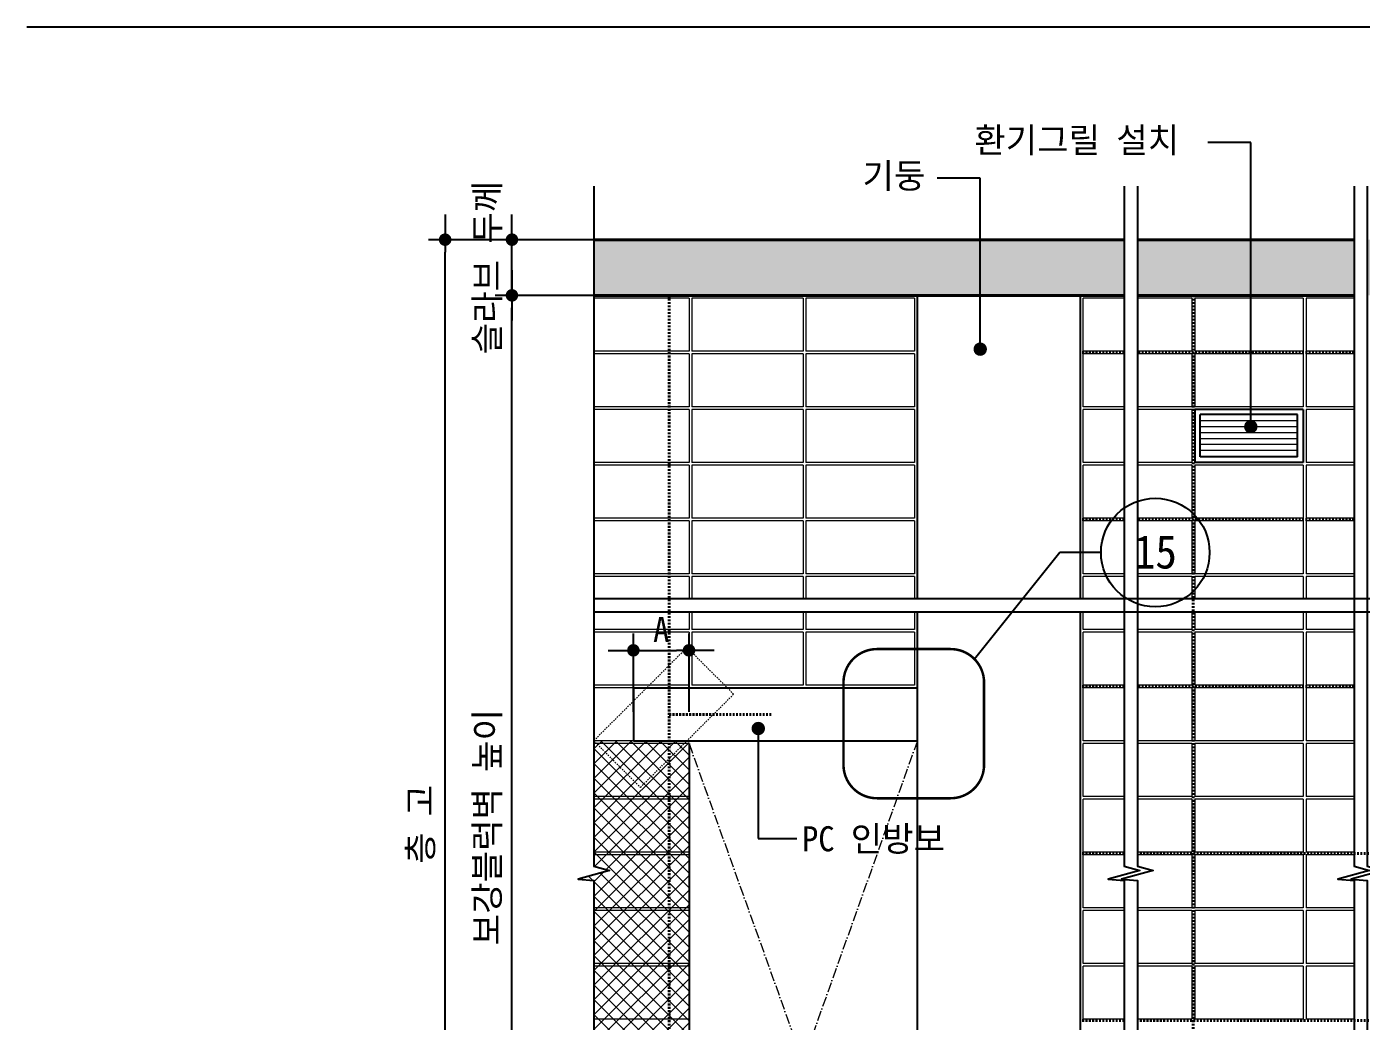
# Model space of a CAD drawing. Header units: millimetres. Extents: x 209 to 75467, y 6568 to 12199.
# Drawn here: x 25409 to 27007, y 10794 to 11985 of the extents above; entities that cross this region are included whole.
import ezdxf
from ezdxf.enums import TextEntityAlignment as Align

# ---------------------------------------------------------------- set-up
doc = ezdxf.new("R2010")
doc.units = ezdxf.units.MM
doc.header["$MEASUREMENT"] = 0
for name, pattern in [('ACAD_ISO10W100', [18, 12, -3, 0, -3]), ('DASHDOTX2', [2, 1, -0.5, 0, -0.5]), ('HID', [2, 1.1, -0.9]), ('HIDDEN', [0.375, 0.25, -0.125])]:
    doc.linetypes.add(name, pattern=pattern)
doc.layers.get('0').update_dxf_attribs({"linetype": 'CONTINUOUS'})
for name, color, linetype, lineweight in [('A-CONC-LIN1', 2, 'CONTINUOUS', 40), ('A-CUTL', 7, 'CONTINUOUS', 25), ('A-DIMS', 7, 'CONTINUOUS', 25), ('A-DWXM-ELEV', 8, 'CONTINUOUS', 18), ('A-DWXX', 7, 'CONTINUOUS', 25), ('A-ELEV-LIN2', 7, 'CONTINUOUS', 25), ('A-ELEV-LIN3', 8, 'CONTINUOUS', 18), ('A-MKXS-LEAD', 7, 'CONTINUOUS', 25), ('A-MKXS-MAK2', 3, 'DASHDOTX2', 25), ('A-MKXS-TEXT1', 3, 'CONTINUOUS', 25), ('A-MKXS-TEXT2', 7, 'CONTINUOUS', 25), ('A-XXXX-HATC', 8, 'CONTINUOUS', 18), ('A-XXXX-HID', 8, 'HIDDEN', 18), ('A-XXXX-OPEN', 1, 'ACAD_ISO10W100', 15), ('A-XXXX-TABL', 7, 'CONTINUOUS', 25), ('S-RBAR', 2, 'CONTINUOUS', 40)]:
    doc.layers.add(name, color=color, linetype=linetype, lineweight=lineweight)
doc.layers.add('A-XXXX-SOLD', color=252, linetype='CONTINUOUS')
doc.styles.add('HY울릉도L', font='H2GTRE.TTF')
doc.styles.add('돋움체', font='')
doc.styles.get('돋움체').set_extended_font_data('DotumChe')
doc.dimstyles.new('CDIM', dxfattribs={"dimtxt": 3, "dimasz": 1.5, "dimexe": 2, "dimexo": 1, "dimgap": 1, "dimtad": 1, "dimdec": 0, "dimrnd": 0.5, "dimzin": 0, "dimdsep": 32, "dimlunit": 6, "dimtxsty": 'HY울릉도L', "dimblk1": '_CIDOT', "dimblk2": '_CIDOT', "dimsah": 1, "dimcen": 5.5, "dimclrd": 2, "dimclre": 2, "dimclrt": 7, "dimadec": 0, "dimazin": 0, "dimtfac": 1, "dimtdec": 0, "dimtix": 1, "dimtmove": 2, "dimatfit": 1, "dimldrblk": '_CIDOT', "dimfxl": 1, "dimtolj": 1, "dimtzin": 0, "dimlwd": -1, "dimarcsym": 0})

# ---------------------------------------------------------------- blocks, each defined once
blk = doc.blocks.new('_CIDOT')
at = {"color": 0, "linetype": 'ByBlock'}
blk.add_line((2, 0), (-1, 0), dxfattribs=at)
at = {"color": 0, "linetype": 'ByBlock', "const_width": 0.5}
blk.add_lwpolyline([(-0.25, 0, 1), (0.25, 0, 1)], format="xyb", close=True, dxfattribs=at)
blk = doc.blocks.new('*D449')
at = {"layer": 'A-DIMS', "lineweight": -2, "transparency": 16777216}
for p, q in [((26135.3, 11164.8), (26135.3, 11258.5)), ((26201.9, 11164.8), (26201.9, 11258.5))]:
    blk.add_line(p, q, dxfattribs=at)
at = {"layer": 'A-DIMS', "transparency": 16777216}
blk.add_line((26150.3, 11238.5), (26186.9, 11238.5), dxfattribs=at)
at = {"layer": 'A-DIMS', "transparency": 16777216, "xscale": 15, "yscale": 15, "zscale": 15, "rotation": 180}
blk.add_blockref('_CIDOT', (26135.3, 11238.5), dxfattribs=at)
at = {"layer": 'A-DIMS', "transparency": 16777216, "xscale": 15, "yscale": 15, "zscale": 15}
blk.add_blockref('_CIDOT', (26201.9, 11238.5), dxfattribs=at)
at = {"layer": 'A-DIMS', "color": 3, "transparency": 16777216, "insert": (26168.6, 11263.5), "char_height": 30, "attachment_point": 5, "style": '돋움체'}
blk.add_mtext('\\A1;A', dxfattribs=at)
blk = doc.blocks.new('*D451')
at = {"layer": 'A-DIMS', "lineweight": -2, "transparency": 16777216}
for p, q in [((26114.1, 11663.5), (25969.9, 11663.5)), ((26114.1, 10390.2), (25969.9, 10390.2))]:
    blk.add_line(p, q, dxfattribs=at)
at = {"layer": 'A-DIMS', "transparency": 16777216}
blk.add_line((25989.9, 10405.2), (25989.9, 11648.5), dxfattribs=at)
at = {"layer": 'A-DIMS', "transparency": 16777216, "xscale": 15, "yscale": 15, "zscale": 15}
for p, rotation in [((25989.9, 11663.5), 90), ((25989.9, 10390.2), 270)]:
    blk.add_blockref('_CIDOT', p, dxfattribs=dict(at, rotation=rotation))
at = {"layer": 'A-DIMS', "color": 3, "transparency": 16777216, "insert": (25961.7, 11026.8), "char_height": 30, "attachment_point": 5, "rotation": 90, "style": '돋움체'}
blk.add_mtext('\\A1;보강블럭벽 높이', dxfattribs=at)
blk = doc.blocks.new('*D452')
at = {"layer": 'A-DIMS', "transparency": 16777216}
for p, q in [((25989.9, 11745.2), (25989.9, 11760.2)), ((25989.9, 11663.5), (25989.9, 11730.2)), ((25989.9, 11648.5), (25989.9, 11633.5))]:
    blk.add_line(p, q, dxfattribs=at)
at = {"layer": 'A-DIMS', "lineweight": -2, "transparency": 16777216}
for p, q in [((26114.1, 11730.2), (25969.9, 11730.2)), ((26114.1, 11663.5), (25969.9, 11663.5))]:
    blk.add_line(p, q, dxfattribs=at)
at = {"layer": 'A-DIMS', "transparency": 16777216, "xscale": 15, "yscale": 15, "zscale": 15}
for p, rotation in [((25989.9, 11730.2), 270), ((25989.9, 11663.5), 90)]:
    blk.add_blockref('_CIDOT', p, dxfattribs=dict(at, rotation=rotation))
at = {"layer": 'A-DIMS', "color": 3, "transparency": 16777216, "insert": (25961.9, 11696.8), "char_height": 30, "attachment_point": 5, "rotation": 90, "style": '돋움체'}
blk.add_mtext('\\A1;슬라브 두께', dxfattribs=at)
blk = doc.blocks.new('*D453')
at = {"layer": 'A-DIMS', "lineweight": -2, "transparency": 16777216}
for p, q in [((26114.1, 11730.2), (25889.9, 11730.2)), ((26114.1, 10330.2), (25889.9, 10330.2))]:
    blk.add_line(p, q, dxfattribs=at)
at = {"layer": 'A-DIMS', "transparency": 16777216}
blk.add_line((25909.9, 10345.2), (25909.9, 11715.2), dxfattribs=at)
at = {"layer": 'A-DIMS', "transparency": 16777216, "xscale": 15, "yscale": 15, "zscale": 15}
for p, rotation in [((25909.9, 11730.2), 90), ((25909.9, 10330.2), 270)]:
    blk.add_blockref('_CIDOT', p, dxfattribs=dict(at, rotation=rotation))
at = {"layer": 'A-DIMS', "color": 3, "transparency": 16777216, "insert": (25881.8, 11030.2), "char_height": 30, "attachment_point": 5, "rotation": 90, "style": '돋움체'}
blk.add_mtext('\\A1;층 고', dxfattribs=at)

msp = doc.modelspace()

# ---------------------------------------------------------------- hatches: boundary and pattern name
at = {"layer": 'A-XXXX-HATC', "ltscale": 2}
h = msp.add_hatch(dxfattribs=at)
h.set_pattern_fill('ANSI37', color=256, scale=100)
h.set_pattern_definition([(45, (26786.535, 12419.922), (-8.838835, 8.838835), []), (135, (26786.535, 12419.922), (-8.838835, -8.838835), [])])
h.paths.add_polyline_path([(26088.1, 11130.2), (26088.1, 10979.9), (26106.8, 10974.8), (26069, 10964.6), (26088.1, 10962.8), (26088.1, 10390.2), (26201.9, 10390.2), (26201.9, 11130.2)])
at = {"layer": 'A-XXXX-SOLD', "ltscale": 2}
h = msp.add_hatch(color=256, dxfattribs=at)
h.paths.add_polyline_path([(29267.5, 11730.2), (29267.5, 11663.5), (27927.7, 11663.5), (27927.7, 11730.2)])
h.paths.add_polyline_path([(27911.9, 11730.2), (27911.9, 11663.5), (27013.8, 11663.5), (27013.8, 11730.2)])
h.paths.add_polyline_path([(26998, 11730.2), (26998, 11663.5), (26738.7, 11663.5), (26738.7, 11730.2)])
h.paths.add_polyline_path([(26722.9, 11730.2), (26722.9, 11663.5), (26088.1, 11663.5), (26088.1, 11730.2)])

# ---------------------------------------------------------------- linework, layer by layer
at = {"layer": 'A-CONC-LIN1'}
for p, q in [((26722.9, 11730.2), (26088.1, 11730.2)), ((26998, 11730.2), (26738.7, 11730.2)), ((26722.9, 11663.5), (26088.1, 11663.5)), ((26998, 11663.5), (26738.7, 11663.5))]:
    msp.add_line(p, q, dxfattribs=at)
at = {"layer": 'A-CUTL', "ltscale": 2}
for points in [[(26088.1, 11794.1), (26088.1, 10979.9), (26106.8, 10974.8), (26069, 10964.6), (26088.1, 10962.8), (26088.1, 10243.6)], [(26722.9, 11794.1), (26722.9, 10979.9), (26741.6, 10974.8), (26703.7, 10964.6), (26722.9, 10962.8), (26722.9, 10243.6)], [(26738.7, 11794.1), (26738.7, 10979.9), (26757.4, 10974.8), (26719.5, 10964.6), (26738.7, 10962.8), (26738.7, 10243.6)], [(26998, 11794.1), (26998, 10979.9), (27016.7, 10974.8), (26978.8, 10964.6), (26998, 10962.8), (26998, 10243.6)], [(27013.8, 11794.1), (27013.8, 10979.9), (27032.5, 10974.8), (26994.6, 10964.6), (27013.8, 10962.8), (27013.8, 10243.6)], [(26088.1, 11300.4), (27944.2, 11300.4), (27949.3, 11319.2), (27959.5, 11281.3), (27961.3, 11300.4), (29267.5, 11300.4)], [(26088.1, 11284.6), (27944.2, 11284.6), (27949.3, 11303.3), (27959.5, 11265.5), (27961.3, 11284.6), (29267.5, 11284.6)]]:
    msp.add_lwpolyline(points, dxfattribs=at)
at = {"layer": 'A-DWXM-ELEV'}
for p, q in [((26930.5, 11513.3), (26814, 11513.3)), ((26930.5, 11506.2), (26814, 11506.2)), ((26930.5, 11499), (26814, 11499)), ((26930.5, 11491.9), (26814, 11491.9)), ((26930.5, 11484.8), (26814, 11484.8)), ((26930.5, 11477.7), (26814, 11477.7))]:
    msp.add_line(p, q, dxfattribs=at)
at = {"layer": 'A-DWXX'}
for p, q in [((26807.3, 11526.8), (26807.3, 11463.5)), ((26937.3, 11526.8), (26807.3, 11526.8)), ((26930.5, 11520.8), (26814, 11520.8)), ((26814, 11470.2), (26814, 11520.8)), ((26930.5, 11470.2), (26930.5, 11520.8)), ((26937.3, 11526.8), (26937.3, 11463.5)), ((26937.3, 11463.5), (26807.3, 11463.5)), ((26930.5, 11470.2), (26814, 11470.2))]:
    msp.add_line(p, q, dxfattribs=at)
at = {"layer": 'A-ELEV-LIN2'}
for p, q in [((26475.3, 11300.4), (26475.3, 11663.5)), ((26670.6, 11300.4), (26670.6, 11663.5)), ((26475.3, 10363.3), (26475.3, 11284.6)), ((26670.6, 10390.2), (26670.6, 11284.6)), ((26135.3, 11193.5), (26475.3, 11193.5)), ((26135.3, 11193.5), (26135.3, 11130.2)), ((26135.3, 11130.2), (26475.3, 11130.2)), ((26201.9, 11126.8), (26201.9, 10363.3))]:
    msp.add_line(p, q, dxfattribs=at)
at = {"layer": 'A-ELEV-LIN3'}
for p, q in [((26201.9, 11660.2), (26088.1, 11660.2)), ((26201.9, 11660.2), (26201.9, 11596.8)), ((26205.3, 11660.2), (26205.3, 11596.8)), ((26338.6, 11660.2), (26205.3, 11660.2)), ((26338.6, 11660.2), (26338.6, 11596.8)), ((26341.9, 11660.2), (26341.9, 11596.8)), ((26471.9, 11660.2), (26341.9, 11660.2)), ((26471.9, 11660.2), (26471.9, 11596.8)), ((26722.9, 11660.2), (26673.9, 11660.2)), ((26673.9, 11596.8), (26673.9, 11660.2)), ((26803.9, 11660.2), (26738.7, 11660.2)), ((26803.9, 11660.2), (26803.9, 11596.8)), ((26807.3, 11660.2), (26807.3, 11596.8)), ((26937.3, 11660.2), (26807.3, 11660.2)), ((26937.3, 11660.2), (26937.3, 11596.8)), ((26940.6, 11660.2), (26940.6, 11596.8)), ((26998, 11660.2), (26940.6, 11660.2)), ((26201.9, 11596.8), (26088.1, 11596.8)), ((26201.9, 11593.5), (26088.1, 11593.5)), ((26201.9, 11593.5), (26201.9, 11530.2)), ((26338.6, 11596.8), (26205.3, 11596.8)), ((26205.3, 11593.5), (26205.3, 11530.2)), ((26338.6, 11593.5), (26205.3, 11593.5)), ((26338.6, 11593.5), (26338.6, 11530.2)), ((26471.9, 11596.8), (26341.9, 11596.8)), ((26341.9, 11593.5), (26341.9, 11530.2)), ((26471.9, 11593.5), (26341.9, 11593.5)), ((26471.9, 11593.5), (26471.9, 11530.2)), ((26722.9, 11596.8), (26673.9, 11596.8)), ((26722.9, 11593.5), (26673.9, 11593.5)), ((26673.9, 11530.2), (26673.9, 11593.5)), ((26803.9, 11596.8), (26738.7, 11596.8)), ((26803.9, 11593.5), (26738.7, 11593.5)), ((26803.9, 11593.5), (26803.9, 11530.2)), ((26937.3, 11596.8), (26807.3, 11596.8)), ((26807.3, 11593.5), (26807.3, 11530.2)), ((26937.3, 11593.5), (26807.3, 11593.5)), ((26937.3, 11593.5), (26937.3, 11530.2)), ((26998, 11596.8), (26940.6, 11596.8)), ((26998, 11593.5), (26940.6, 11593.5)), ((26940.6, 11593.5), (26940.6, 11530.2)), ((26201.9, 11530.2), (26088.1, 11530.2)), ((26201.9, 11526.8), (26088.1, 11526.8)), ((26201.9, 11526.8), (26201.9, 11463.5)), ((26338.6, 11530.2), (26205.3, 11530.2)), ((26205.3, 11526.8), (26205.3, 11463.5)), ((26338.6, 11526.8), (26205.3, 11526.8)), ((26338.6, 11526.8), (26338.6, 11463.5)), ((26471.9, 11530.2), (26341.9, 11530.2)), ((26341.9, 11526.8), (26341.9, 11463.5)), ((26471.9, 11526.8), (26341.9, 11526.8)), ((26471.9, 11526.8), (26471.9, 11463.5)), ((26722.9, 11530.2), (26673.9, 11530.2)), ((26722.9, 11526.8), (26673.9, 11526.8)), ((26673.9, 11463.5), (26673.9, 11526.8)), ((26803.9, 11530.2), (26738.7, 11530.2)), ((26803.9, 11526.8), (26738.7, 11526.8)), ((26803.9, 11526.8), (26803.9, 11463.5)), ((26937.3, 11530.2), (26807.3, 11530.2)), ((26998, 11530.2), (26940.6, 11530.2)), ((26998, 11526.8), (26940.6, 11526.8)), ((26940.6, 11526.8), (26940.6, 11463.5)), ((26201.9, 11463.5), (26088.1, 11463.5)), ((26201.9, 11460.2), (26088.1, 11460.2)), ((26201.9, 11460.2), (26201.9, 11396.8)), ((26338.6, 11463.5), (26205.3, 11463.5)), ((26205.3, 11460.2), (26205.3, 11396.8)), ((26338.6, 11460.2), (26205.3, 11460.2)), ((26338.6, 11460.2), (26338.6, 11396.8)), ((26471.9, 11463.5), (26341.9, 11463.5)), ((26341.9, 11460.2), (26341.9, 11396.8)), ((26471.9, 11460.2), (26341.9, 11460.2)), ((26471.9, 11460.2), (26471.9, 11396.8)), ((26722.9, 11463.5), (26673.9, 11463.5)), ((26722.9, 11460.2), (26673.9, 11460.2)), ((26673.9, 11396.8), (26673.9, 11460.2)), ((26803.9, 11463.5), (26738.7, 11463.5)), ((26803.9, 11460.2), (26738.7, 11460.2)), ((26803.9, 11460.2), (26803.9, 11396.8)), ((26807.3, 11460.2), (26807.3, 11396.8)), ((26937.3, 11460.2), (26807.3, 11460.2)), ((26937.3, 11460.2), (26937.3, 11396.8)), ((26998, 11463.5), (26940.6, 11463.5)), ((26998, 11460.2), (26940.6, 11460.2)), ((26940.6, 11460.2), (26940.6, 11396.8)), ((26201.9, 11396.8), (26088.1, 11396.8)), ((26201.9, 11393.5), (26088.1, 11393.5)), ((26201.9, 11393.5), (26201.9, 11330.2)), ((26338.6, 11396.8), (26205.3, 11396.8)), ((26205.3, 11393.5), (26205.3, 11330.2)), ((26338.6, 11393.5), (26205.3, 11393.5)), ((26338.6, 11393.5), (26338.6, 11330.2)), ((26471.9, 11396.8), (26341.9, 11396.8)), ((26341.9, 11393.5), (26341.9, 11330.2)), ((26471.9, 11393.5), (26341.9, 11393.5)), ((26471.9, 11393.5), (26471.9, 11330.2)), ((26722.9, 11396.8), (26673.9, 11396.8)), ((26673.9, 11330.2), (26673.9, 11393.5)), ((26722.9, 11393.5), (26673.9, 11393.5)), ((26803.9, 11396.8), (26738.7, 11396.8)), ((26803.9, 11393.5), (26738.7, 11393.5)), ((26803.9, 11393.5), (26803.9, 11330.2)), ((26937.3, 11396.8), (26807.3, 11396.8)), ((26807.3, 11393.5), (26807.3, 11330.2)), ((26937.3, 11393.5), (26807.3, 11393.5)), ((26937.3, 11393.5), (26937.3, 11330.2)), ((26998, 11396.8), (26940.6, 11396.8)), ((26940.6, 11393.5), (26940.6, 11330.2)), ((26998, 11393.5), (26940.6, 11393.5)), ((26201.9, 11330.2), (26088.1, 11330.2)), ((26338.6, 11330.2), (26205.3, 11330.2)), ((26471.9, 11330.2), (26341.9, 11330.2)), ((26722.9, 11330.2), (26673.9, 11330.2)), ((26803.9, 11330.2), (26738.7, 11330.2)), ((26937.3, 11330.2), (26807.3, 11330.2)), ((26998, 11330.2), (26940.6, 11330.2)), ((26201.9, 11326.8), (26088.1, 11326.8)), ((26201.9, 11326.8), (26201.9, 11300.4)), ((26205.3, 11326.8), (26205.3, 11300.4)), ((26338.6, 11326.8), (26205.3, 11326.8)), ((26338.6, 11326.8), (26338.6, 11300.4)), ((26341.9, 11326.8), (26341.9, 11300.4)), ((26471.9, 11326.8), (26341.9, 11326.8)), ((26471.9, 11326.8), (26471.9, 11300.4)), ((26673.9, 11300.4), (26673.9, 11326.8)), ((26722.9, 11326.8), (26673.9, 11326.8)), ((26803.9, 11326.8), (26738.7, 11326.8)), ((26803.9, 11326.8), (26803.9, 11300.4)), ((26807.3, 11326.8), (26807.3, 11300.4)), ((26937.3, 11326.8), (26807.3, 11326.8)), ((26937.3, 11326.8), (26937.3, 11300.4)), ((26998, 11326.8), (26940.6, 11326.8)), ((26940.6, 11326.8), (26940.6, 11300.4)), ((26201.9, 11284.6), (26201.9, 11263.5)), ((26205.3, 11284.6), (26205.3, 11263.5)), ((26338.6, 11284.6), (26338.6, 11263.5)), ((26341.9, 11284.6), (26341.9, 11263.5)), ((26471.9, 11284.6), (26471.9, 11263.5)), ((26673.9, 11263.5), (26673.9, 11284.6)), ((26803.9, 11284.6), (26803.9, 11263.5)), ((26807.3, 11284.6), (26807.3, 11263.5)), ((26937.3, 11284.6), (26937.3, 11263.5)), ((26940.6, 11284.6), (26940.6, 11263.5)), ((26201.9, 11263.5), (26088.1, 11263.5)), ((26201.9, 11260.2), (26088.1, 11260.2)), ((26201.9, 11260.2), (26201.9, 11196.8)), ((26338.6, 11263.5), (26205.3, 11263.5)), ((26205.3, 11260.2), (26205.3, 11196.8)), ((26338.6, 11260.2), (26205.3, 11260.2)), ((26338.6, 11260.2), (26338.6, 11196.8)), ((26471.9, 11263.5), (26341.9, 11263.5)), ((26341.9, 11260.2), (26341.9, 11196.8)), ((26471.9, 11260.2), (26341.9, 11260.2)), ((26471.9, 11260.2), (26471.9, 11196.8)), ((26722.9, 11263.5), (26673.9, 11263.5)), ((26722.9, 11260.2), (26673.9, 11260.2)), ((26673.9, 11196.8), (26673.9, 11260.2)), ((26803.9, 11263.5), (26738.7, 11263.5)), ((26803.9, 11260.2), (26738.7, 11260.2)), ((26803.9, 11260.2), (26803.9, 11196.8)), ((26937.3, 11263.5), (26807.3, 11263.5)), ((26807.3, 11260.2), (26807.3, 11196.8)), ((26937.3, 11260.2), (26807.3, 11260.2)), ((26937.3, 11260.2), (26937.3, 11196.8)), ((26998, 11263.5), (26940.6, 11263.5)), ((26998, 11260.2), (26940.6, 11260.2)), ((26940.6, 11260.2), (26940.6, 11196.8)), ((26201.9, 11196.8), (26088.1, 11196.8)), ((26135.3, 11193.5), (26088.1, 11193.5)), ((26338.6, 11196.8), (26205.3, 11196.8)), ((26471.9, 11196.8), (26341.9, 11196.8)), ((26722.9, 11196.8), (26673.9, 11196.8)), ((26722.9, 11193.5), (26673.9, 11193.5)), ((26673.9, 11130.2), (26673.9, 11193.5)), ((26803.9, 11196.8), (26738.7, 11196.8)), ((26803.9, 11193.5), (26738.7, 11193.5)), ((26803.9, 11193.5), (26803.9, 11130.2)), ((26937.3, 11196.8), (26807.3, 11196.8)), ((26807.3, 11193.5), (26807.3, 11130.2)), ((26937.3, 11193.5), (26807.3, 11193.5)), ((26937.3, 11193.5), (26937.3, 11130.2)), ((26998, 11196.8), (26940.6, 11196.8)), ((26998, 11193.5), (26940.6, 11193.5)), ((26940.6, 11193.5), (26940.6, 11130.2)), ((26135.3, 11130.2), (26088.1, 11130.2)), ((26201.9, 11126.8), (26088.1, 11126.8)), ((26722.9, 11130.2), (26673.9, 11130.2)), ((26722.9, 11126.8), (26673.9, 11126.8)), ((26673.9, 11063.5), (26673.9, 11126.8)), ((26803.9, 11130.2), (26738.7, 11130.2)), ((26803.9, 11126.8), (26738.7, 11126.8)), ((26803.9, 11126.8), (26803.9, 11063.5)), ((26937.3, 11130.2), (26807.3, 11130.2)), ((26807.3, 11126.8), (26807.3, 11063.5)), ((26937.3, 11126.8), (26807.3, 11126.8)), ((26937.3, 11126.8), (26937.3, 11063.5)), ((26998, 11130.2), (26940.6, 11130.2)), ((26998, 11126.8), (26940.6, 11126.8)), ((26940.6, 11126.8), (26940.6, 11063.5)), ((26201.9, 11063.5), (26088.1, 11063.5)), ((26201.9, 11060.2), (26088.1, 11060.2)), ((26722.9, 11063.5), (26673.9, 11063.5)), ((26673.9, 10996.8), (26673.9, 11060.2)), ((26722.9, 11060.2), (26673.9, 11060.2)), ((26803.9, 11063.5), (26738.7, 11063.5)), ((26803.9, 11060.2), (26738.7, 11060.2)), ((26803.9, 11060.2), (26803.9, 10996.8)), ((26937.3, 11063.5), (26807.3, 11063.5)), ((26807.3, 11060.2), (26807.3, 10996.8)), ((26937.3, 11060.2), (26807.3, 11060.2)), ((26937.3, 11060.2), (26937.3, 10996.8)), ((26998, 11063.5), (26940.6, 11063.5)), ((26940.6, 11060.2), (26940.6, 10996.8)), ((26998, 11060.2), (26940.6, 11060.2)), ((26201.9, 10996.8), (26088.1, 10996.8)), ((26201.9, 10993.5), (26088.1, 10993.5)), ((26722.9, 10996.8), (26673.9, 10996.8)), ((26722.9, 10993.5), (26673.9, 10993.5)), ((26673.9, 10930.2), (26673.9, 10993.5)), ((26803.9, 10996.8), (26738.7, 10996.8)), ((26803.9, 10993.5), (26738.7, 10993.5)), ((26803.9, 10993.5), (26803.9, 10930.2)), ((26937.3, 10996.8), (26807.3, 10996.8)), ((26807.3, 10993.5), (26807.3, 10930.2)), ((26937.3, 10993.5), (26807.3, 10993.5)), ((26937.3, 10993.5), (26937.3, 10930.2)), ((26998, 10996.8), (26940.6, 10996.8)), ((26998, 10993.5), (26940.6, 10993.5)), ((26940.6, 10993.5), (26940.6, 10930.2)), ((26201.9, 10930.2), (26088.1, 10930.2)), ((26722.9, 10930.2), (26673.9, 10930.2)), ((26803.9, 10930.2), (26738.7, 10930.2)), ((26937.3, 10930.2), (26807.3, 10930.2)), ((26998, 10930.2), (26940.6, 10930.2)), ((26201.9, 10926.8), (26088.1, 10926.8)), ((26722.9, 10926.8), (26673.9, 10926.8)), ((26673.9, 10863.5), (26673.9, 10926.8)), ((26803.9, 10926.8), (26738.7, 10926.8)), ((26803.9, 10926.8), (26803.9, 10863.5)), ((26807.3, 10926.8), (26807.3, 10863.5)), ((26937.3, 10926.8), (26807.3, 10926.8)), ((26937.3, 10926.8), (26937.3, 10863.5)), ((26998, 10926.8), (26940.6, 10926.8)), ((26940.6, 10926.8), (26940.6, 10863.5)), ((26201.9, 10863.5), (26088.1, 10863.5)), ((26201.9, 10860.2), (26088.1, 10860.2)), ((26722.9, 10863.5), (26673.9, 10863.5)), ((26722.9, 10860.2), (26673.9, 10860.2)), ((26673.9, 10796.8), (26673.9, 10860.2)), ((26803.9, 10863.5), (26738.7, 10863.5)), ((26803.9, 10860.2), (26738.7, 10860.2)), ((26803.9, 10860.2), (26803.9, 10796.8)), ((26937.3, 10863.5), (26807.3, 10863.5)), ((26807.3, 10860.2), (26807.3, 10796.8)), ((26937.3, 10860.2), (26807.3, 10860.2)), ((26937.3, 10860.2), (26937.3, 10796.8)), ((26998, 10863.5), (26940.6, 10863.5)), ((26998, 10860.2), (26940.6, 10860.2)), ((26940.6, 10860.2), (26940.6, 10796.8)), ((26201.9, 10796.8), (26088.1, 10796.8)), ((26722.9, 10796.8), (26673.9, 10796.8)), ((26803.9, 10796.8), (26738.7, 10796.8)), ((26937.3, 10796.8), (26807.3, 10796.8)), ((26998, 10796.8), (26940.6, 10796.8))]:
    msp.add_line(p, q, dxfattribs=at)
at = {"layer": 'A-MKXS-LEAD'}
for points in [[(26874.4, 11846.4), (26822.8, 11846.4)], [(26874.4, 11506.2), (26874.4, 11846.4)], [(26550.5, 11803.8), (26498.9, 11803.8)], [(26550.5, 11599.1), (26550.5, 11803.8)]]:
    msp.add_lwpolyline(points, dxfattribs=at)
at = {"layer": 'A-MKXS-LEAD', "const_width": 8}
for points in [[(26546.5, 11599.1, 1), (26554.5, 11599.1, 1)], [(26870.4, 11506.2, 1), (26878.4, 11506.2, 1)]]:
    msp.add_lwpolyline(points, format="xyb", close=True, dxfattribs=at)
at = {"layer": 'A-MKXS-LEAD', "ltscale": 2, "const_width": 8}
msp.add_lwpolyline([(26280.8, 11144.9, 1), (26288.8, 11144.9, 1)], format="xyb", close=True, dxfattribs=at)
at = {"layer": 'A-MKXS-LEAD', "ltscale": 2}
for points in [[(26284.8, 11144.9), (26284.8, 11013.1)], [(26284.8, 11013.1), (26330.9, 11013.1)]]:
    msp.add_lwpolyline(points, dxfattribs=at)
at = {"layer": 'A-MKXS-MAK2', "linetype": 'Continuous'}
for p, q in [((26645.8, 11355.6), (26543.6, 11228)), ((26695.1, 11355.6), (26645.8, 11355.6))]:
    msp.add_line(p, q, dxfattribs=at)
at = {"layer": 'A-MKXS-MAK2', "const_width": 3}
msp.add_lwpolyline([(26426.8, 11061.4), (26515.1, 11061.4, 0.414214), (26555.1, 11101.4), (26555.1, 11200, 0.414214), (26515.1, 11240), (26426.8, 11240, 0.414214), (26386.8, 11200), (26386.8, 11101.4, 0.414214)], format="xyb", close=True, dxfattribs=at)
at = {"layer": 'A-MKXS-MAK2', "linetype": 'Continuous'}
msp.add_circle((26760.1, 11355.6), 65, dxfattribs=at)
at = {"layer": 'A-XXXX-HID'}
msp.add_line((26135.3, 11193.5), (26135.3, 11130.2), dxfattribs=at)
at = {"layer": 'A-XXXX-HID', "linetype": 'HID', "ltscale": 1.5}
msp.add_lwpolyline([(26143.7, 11074.4), (26255.3, 11186), (26199.5, 11241.9), (26087.8, 11130.2)], close=True, dxfattribs=at)
at = {"layer": 'A-XXXX-OPEN'}
for p, q in [((26475.3, 11130.2), (26201.9, 10363.3)), ((26201.9, 11126.8), (26475.3, 10363.3))]:
    msp.add_line(p, q, dxfattribs=at)
at = {"layer": 'A-XXXX-TABL'}
msp.add_line((25409, 11985.2), (32756.5, 11985.2), dxfattribs=at)
at = {"layer": 'S-RBAR', "color": 6, "linetype": 'HID', "ltscale": 2}
for p, q in [((26178.2, 11663.5), (26178.2, 10299.5)), ((26805.6, 11663.5), (26805.6, 10299.5)), ((26722.9, 11595.2), (26670.6, 11595.2)), ((26998, 11595.2), (26738.7, 11595.2)), ((26722.9, 11395.2), (26670.6, 11395.2)), ((26998, 11395.2), (26738.7, 11395.2)), ((26722.9, 11195.2), (26670.6, 11195.2)), ((26998, 11195.2), (26738.7, 11195.2)), ((26178.2, 11161.8), (26301.5, 11161.8)), ((26722.9, 10995.2), (26670.6, 10995.2)), ((27203.9, 10995.2), (26738.7, 10995.2)), ((26722.9, 10795.2), (26670.6, 10795.2)), ((27203.9, 10795.2), (26738.7, 10795.2))]:
    msp.add_line(p, q, dxfattribs=at)

# ---------------------------------------------------------------- texts
at = {"layer": 'A-MKXS-TEXT1', "style": '돋움체'}
for s, p in [('환기그릴 설치', (26543.4, 11849.4)), ('기둥', (26409.6, 11806.8))]:
    msp.add_text(s, height=30, dxfattribs=at).set_placement(p, align=Align.MIDDLE_LEFT)
msp.add_text('PC 인방보', height=30, dxfattribs=at).set_placement((26337.3, 10997.9))
at = {"layer": 'A-MKXS-TEXT2', "style": '돋움체'}
msp.add_text('15', height=40, dxfattribs=at).set_placement((26760.1, 11356.1), align=Align.MIDDLE)

# ---------------------------------------------------------------- dimensions: what is measured, and where the dimension line sits
at = {"layer": 'A-DIMS'}
for base, p1, p2, text, picture, middle in [((25989.9, 11730.2), (26124.1, 11663.5), (26124.1, 11730.2), '슬라브 두께', '*D452', (25961.9, 11696.8)), ((25909.9, 11730.2), (26124.1, 10330.2), (26124.1, 11730.2), '층 고', '*D453', (25881.8, 11030.2)), ((25989.9, 11663.5), (26124.1, 10390.2), (26124.1, 11663.5), '보강블럭벽 높이', '*D451', (25961.7, 11026.8))]:
    dim = msp.add_linear_dim(base=base, p1=p1, p2=p2, angle=90, text=text, dimstyle='CDIM', override={"dimscale": 10, "dimtxsty": '돋움체', "dimclrd": 256, "dimclre": 256, "dimclrt": 3}, dxfattribs=at)
    dim.commit()
    dim.dimension.update_dxf_attribs({"geometry": picture, "text_midpoint": middle})
dim = msp.add_linear_dim(base=(26201.9, 11238.5), p1=(26135.3, 11154.8), p2=(26201.9, 11154.8), text='A', dimstyle='CDIM', override={"dimscale": 10, "dimtxsty": '돋움체', "dimclrd": 256, "dimclre": 256, "dimclrt": 3}, dxfattribs=at)
dim.commit()
dim.dimension.update_dxf_attribs({"geometry": '*D449', "text_midpoint": (26168.6, 11263.5)})

doc.saveas('drawing.dxf')
